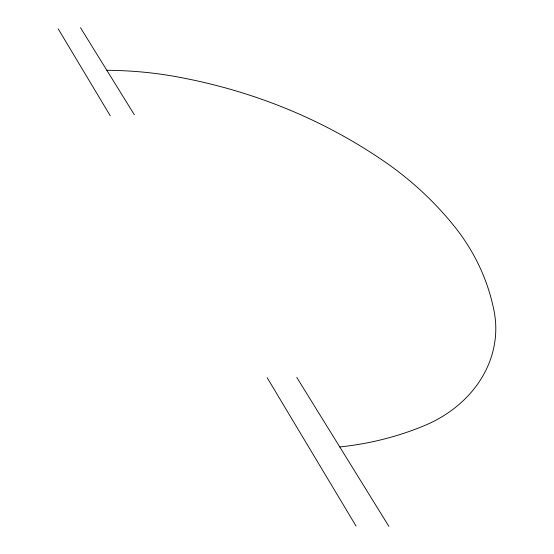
<?xml version="1.0" encoding="UTF-8"?>
<svg xmlns="http://www.w3.org/2000/svg" width="554" height="554" viewBox="0 0 554 554"><rect width="100%" height="100%" fill="white"/><g stroke="black" fill="none" stroke-linecap="round" stroke-linejoin="round"><path stroke-width="0.83" d="M80.496 27.7L134.31 114.726M296.778 377.44L388.839 526.3M58.218 28.905L110.253 115.765M267.208 377.752L356.056 526.065M339.754 446.933A246.101 198.796 -7.5 0 0 424.509 425.576A124.449 106.153 -2.8 0 0 494.085 311.099A260.477 223.712 -15.6 0 0 454.779 226.863A430.25 369.823 -31.3 0 0 383.936 161.207A776.106 631.013 -52.4 0 0 175.05 76.48A418.409 341.679 -31.5 0 0 106.839 70.303"/></g></svg>
